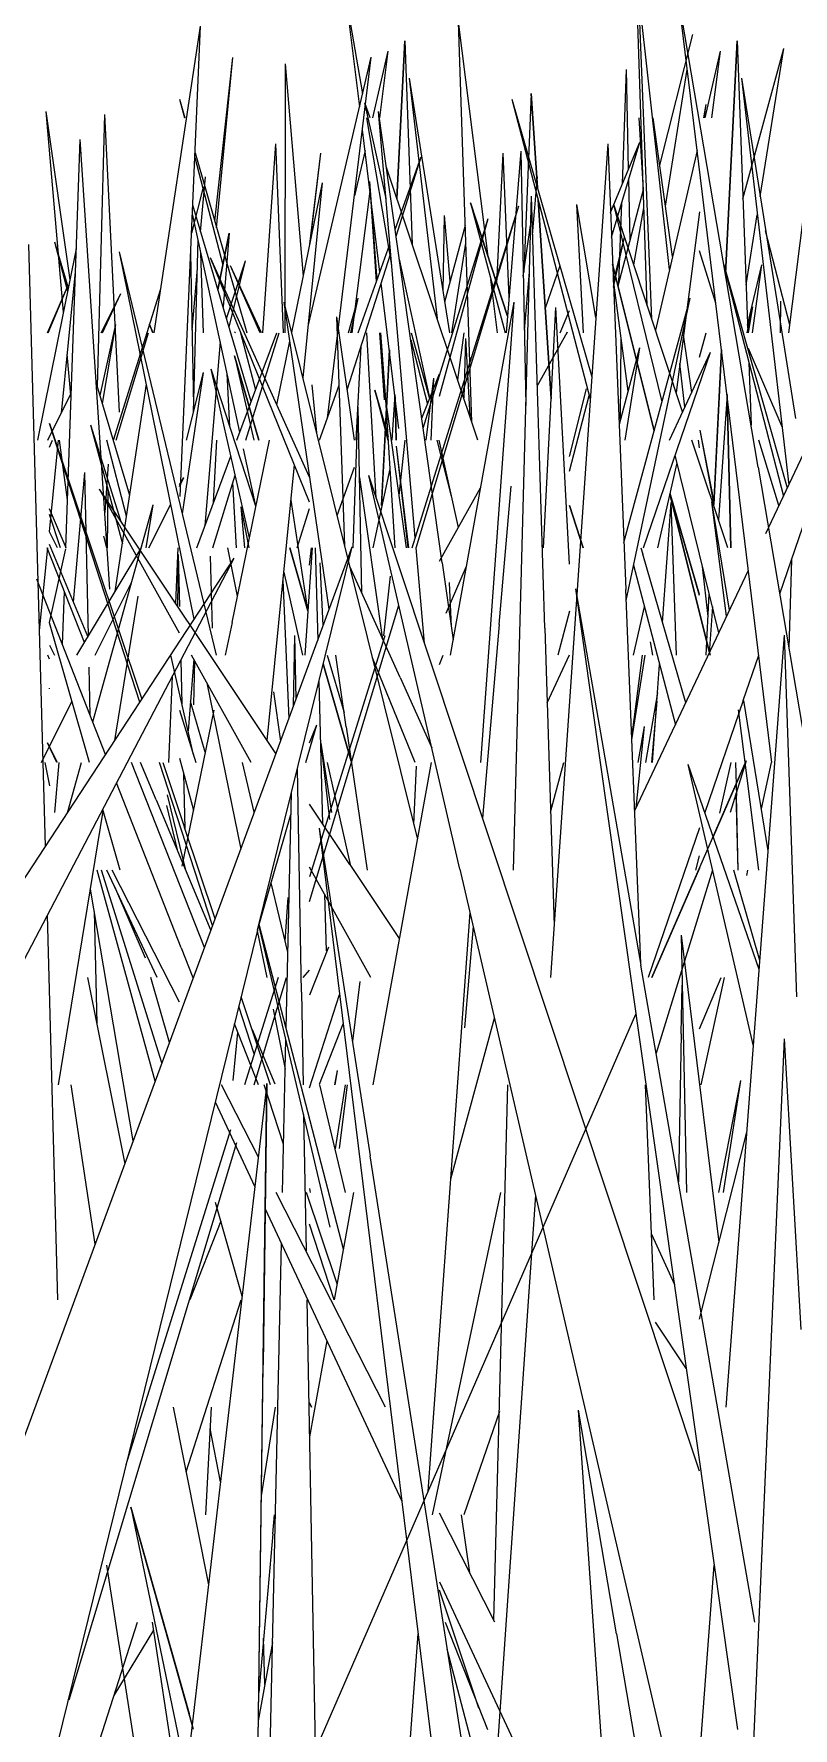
# Model space of a CAD drawing. Header units: millimetres. Extents: x -9575 to 27274, y -4387 to 11354.
# Drawn here: x -5633.16 to -5613.67, y 3072.1 to 3115.61 of the extents above; entities that cross this region are included whole.
import ezdxf

# ---------------------------------------------------------------- set-up
doc = ezdxf.new("R2010")
doc.units = ezdxf.units.MM
doc.layers.add('G-IMPT', color=8, linetype='Continuous', lineweight=9)

# ---------------------------------------------------------------- blocks, each defined once
blk = doc.blocks.new('Grass Array - 25_dwg-V15-North')
at = {"layer": 'G-IMPT'}
for p, q in [((-5616.841, 3109.553), (-5617.635, 3116.682)), ((-5617.296, 3108.278), (-5617.635, 3116.682)), ((-5617.412, 3108.626), (-5617.674, 3116.388)), ((-5621.915, 3105.636), (-5622.257, 3115.918)), ((-5621.5, 3109.89), (-5622.257, 3115.918)), ((-5614.958, 3111.373), (-5613.902, 3115.227)), ((-5614.513, 3111.426), (-5613.902, 3115.227)), ((-5626.706, 3114.84), (-5626.715, 3107.931)), ((-5626.706, 3114.84), (-5626.245, 3109.38)), ((-5626.114, 3108.131), (-5624.499, 3115.006)), ((-5625.626, 3105.742), (-5624.499, 3115.006)), ((-5620.394, 3114.075), (-5620.581, 3109.481)), ((-5620.394, 3114.075), (-5620.235, 3111.652)), ((-5620.235, 3111.652), (-5620.394, 3114.075)), ((-5624.12, 3111.379), (-5624.662, 3113.839)), ((-5624.531, 3113.449), (-5624.662, 3113.839)), ((-5617.628, 3113.449), (-5617.515, 3111.603)), ((-5616.762, 3109.893), (-5617.261, 3113.449)), ((-5618.355, 3111.023), (-5617.6, 3112.826)), ((-5618.329, 3110.386), (-5617.6, 3112.826)), ((-5621.76, 3105.172), (-5624.113, 3112.2)), ((-5623.884, 3110.583), (-5623.215, 3112.444)), ((-5623.861, 3110.413), (-5623.215, 3112.444)), ((-5621.273, 3109.195), (-5621.114, 3112.543)), ((-5620.961, 3108.828), (-5621.114, 3112.543)), ((-5624.352, 3109.282), (-5624.537, 3111.817)), ((-5624.365, 3109.246), (-5624.537, 3111.817)), ((-5613.781, 3107.931), (-5613.294, 3111.723)), ((-5621.95, 3111.266), (-5621.061, 3107.931)), ((-5621.95, 3111.266), (-5620.999, 3108.357)), ((-5620.999, 3108.357), (-5621.95, 3111.266)), ((-5620.215, 3111.343), (-5619.882, 3106.237)), ((-5619.882, 3106.237), (-5620.215, 3111.343)), ((-5618.163, 3109.133), (-5617.513, 3111.612)), ((-5627.876, 3105.377), (-5629.092, 3110.986)), ((-5627.581, 3106.169), (-5629.083, 3111.203)), ((-5623.164, 3105.481), (-5621.501, 3110.865)), ((-5622.748, 3106.3), (-5621.501, 3110.865)), ((-5619.047, 3107.931), (-5619.218, 3111.227)), ((-5618.732, 3108.321), (-5619.218, 3111.227)), ((-5617.76, 3109.672), (-5617.497, 3111.135)), ((-5614.877, 3109.158), (-5614.587, 3110.963)), ((-5628.15, 3110.492), (-5628.436, 3109.036)), ((-5628.436, 3109.036), (-5628.15, 3110.492)), ((-5628.15, 3110.492), (-5628.306, 3108.599)), ((-5633.064, 3105.172), (-5632.071, 3110.083)), ((-5632.275, 3109.076), (-5632.623, 3110.255)), ((-5632.292, 3108.992), (-5632.623, 3110.255)), ((-5625.117, 3106.462), (-5623.999, 3109.978)), ((-5624.839, 3107.931), (-5624.019, 3110.209)), ((-5615.651, 3108.689), (-5616.072, 3110.037)), ((-5628.216, 3108.296), (-5627.727, 3109.781)), ((-5628.149, 3108.072), (-5627.727, 3109.781)), ((-5622.992, 3106.26), (-5623.777, 3109.822)), ((-5632.457, 3105.869), (-5632.092, 3109.494)), ((-5621.254, 3107.931), (-5621.426, 3109.301)), ((-5625.179, 3102.459), (-5625.385, 3108.339)), ((-5624.933, 3105.172), (-5625.385, 3108.339)), ((-5619.65, 3107.931), (-5619.41, 3108.505)), ((-5631.462, 3106.321), (-5631.055, 3108.141)), ((-5631.4, 3106.111), (-5631.055, 3108.141)), ((-5627.952, 3105.172), (-5626.924, 3107.931)), ((-5627.717, 3105.172), (-5626.868, 3107.931)), ((-5624.372, 3103.684), (-5624.611, 3107.931)), ((-5624.162, 3106.205), (-5624.277, 3107.931)), ((-5624.128, 3106.205), (-5624.254, 3107.931)), ((-5618.098, 3105.721), (-5618.086, 3107.77)), ((-5616.272, 3106.398), (-5616.479, 3107.877)), ((-5616.072, 3107.305), (-5615.9, 3107.931)), ((-5628.38, 3107.702), (-5628.77, 3102.978)), ((-5624.888, 3105.172), (-5624.76, 3107.584)), ((-5613.952, 3105.515), (-5614.817, 3107.527)), ((-5629.345, 3103.284), (-5628.806, 3106.91)), ((-5629.248, 3105.172), (-5628.806, 3106.91)), ((-5627.628, 3102.665), (-5628.613, 3106.995)), ((-5627.46, 3103.481), (-5628.613, 3106.995)), ((-5616.448, 3106.019), (-5616.574, 3107.146)), ((-5630.703, 3103.749), (-5631.561, 3106.657)), ((-5625.901, 3105.365), (-5626.02, 3106.592)), ((-5625.831, 3105.172), (-5625.323, 3106.583)), ((-5623.2, 3105.738), (-5622.748, 3106.873)), ((-5624.405, 3106.454), (-5624.075, 3105.172)), ((-5624.405, 3106.454), (-5624.064, 3105.267)), ((-5624.064, 3105.267), (-5624.405, 3106.454)), ((-5619.41, 3104.379), (-5618.901, 3106.318)), ((-5632.764, 3102.822), (-5632.527, 3105.172)), ((-5630.783, 3103.224), (-5631.293, 3105.172)), ((-5623.783, 3103.752), (-5623.628, 3105.172)), ((-5622.26, 3102.935), (-5622.753, 3105.172)), ((-5616.072, 3104.973), (-5616.1, 3105.172)), ((-5614.03, 3103.499), (-5614.552, 3105.172)), ((-5628.98, 3102.413), (-5628.105, 3104.762)), ((-5627.473, 3103.519), (-5627.784, 3104.954)), ((-5631.258, 3104.555), (-5631.341, 3103.316)), ((-5624.451, 3102.413), (-5624.013, 3104.439)), ((-5631.265, 3103.91), (-5631.28, 3102.413)), ((-5628.566, 3102.413), (-5627.994, 3104.273)), ((-5624.203, 3100.059), (-5624.796, 3104.216)), ((-5626.404, 3102.413), (-5626.086, 3103.415)), ((-5619.41, 3103.495), (-5619.056, 3102.413)), ((-5619.056, 3102.413), (-5619.41, 3103.495)), ((-5632.336, 3102.413), (-5632.764, 3103.41)), ((-5632.559, 3102.413), (-5632.764, 3102.818)), ((-5633.02, 3100.283), (-5632.805, 3102.413)), ((-5632.764, 3100.495), (-5632.342, 3102.385)), ((-5627.936, 3101.168), (-5628.186, 3102.413)), ((-5626.086, 3101.964), (-5626.031, 3102.413)), ((-5625.737, 3100.417), (-5625.81, 3102.027)), ((-5624.175, 3100.149), (-5624.008, 3101.683)), ((-5615.85, 3100.642), (-5615.993, 3101.932)), ((-5617.339, 3099.993), (-5617.282, 3099.654)), ((-5632.764, 3099.552), (-5632.802, 3099.654)), ((-5632.764, 3099.907), (-5632.636, 3099.654)), ((-5629.053, 3099.548), (-5629.205, 3097.71)), ((-5629.058, 3098.377), (-5629.032, 3099.51)), ((-5625.636, 3099.654), (-5625.196, 3098.179)), ((-5632.764, 3098.789), (-5632.765, 3098.807)), ((-5632.764, 3098.8), (-5632.765, 3098.807)), ((-5627.006, 3098.71), (-5626.831, 3097.444)), ((-5628.761, 3097.165), (-5629.143, 3098.459))]:
    blk.add_line(p, q, dxfattribs=at)
blk = doc.blocks.new('Grass Array - 25_dwg-V17-North')
at = {"layer": 'G-IMPT'}
for p, q in [((-6792.765, 3109.246), (-6792.906, 3111.354)), ((-6792.752, 3109.282), (-6792.899, 3111.297)), ((-6792.562, 3106.205), (-6792.677, 3107.931)), ((-6792.528, 3106.205), (-6792.654, 3107.931))]:
    blk.add_line(p, q, dxfattribs=at)
blk = doc.blocks.new('Grass Array - Grass Array-440235-North')
for name, p in [('Grass Array - 25_dwg-V15-North', (0, 0)), ('Grass Array - 25_dwg-V17-North', (1168.4, 0))]:
    blk.add_blockref(name, p)
blk = doc.blocks.new('Grass Array - 25_dwg-V20-North')
at = {"layer": 'G-IMPT'}
for p, q in [((-5628.519, 3110.798), (-5628.056, 3114.996)), ((-5628.47, 3110.628), (-5628.056, 3114.996)), ((-5618.048, 3111.755), (-5617.942, 3114.687)), ((-5617.891, 3112.132), (-5617.942, 3114.687)), ((-5631.529, 3106.547), (-5631.343, 3113.535)), ((-5630.963, 3105.89), (-5631.343, 3113.535)), ((-5626.089, 3110.14), (-5625.796, 3112.543)), ((-5626.056, 3110.3), (-5625.796, 3112.543)), ((-5617.854, 3110.311), (-5617.885, 3111.871)), ((-5628.815, 3111.666), (-5629.114, 3110.486)), ((-5618.14, 3109.219), (-5618.066, 3111.266)), ((-5622.657, 3109.001), (-5622.616, 3110.942)), ((-5622.47, 3109.255), (-5622.616, 3110.942)), ((-5622.613, 3108.723), (-5622.083, 3110.69)), ((-5613.755, 3108.132), (-5614.373, 3110.549)), ((-5622.43, 3107.931), (-5622.068, 3110.229)), ((-5627.354, 3107.931), (-5628.118, 3109.653)), ((-5627.32, 3107.931), (-5628.118, 3109.653)), ((-5614.839, 3108.124), (-5614.473, 3109.674)), ((-5614.714, 3107.931), (-5614.473, 3109.674)), ((-5632.814, 3107.931), (-5632.308, 3109.096)), ((-5632.798, 3107.931), (-5632.308, 3109.096)), ((-5630.112, 3107.931), (-5630.193, 3108.152)), ((-5630.099, 3107.931), (-5630.193, 3108.152)), ((-5622.278, 3106.72), (-5622.114, 3107.931)), ((-5627.743, 3102.413), (-5627.836, 3103.463)), ((-5627.632, 3102.413), (-5627.836, 3103.463))]:
    blk.add_line(p, q, dxfattribs=at)
blk = doc.blocks.new('Grass Array - 25_dwg-V22-North')
at = {"layer": 'G-IMPT'}
for p, q in [((-5626.089, 3110.14), (-5625.796, 3112.543)), ((-5626.056, 3110.3), (-5625.796, 3112.543)), ((-5632.814, 3107.931), (-5632.308, 3109.096)), ((-5632.798, 3107.931), (-5632.308, 3109.096))]:
    blk.add_line(p, q, dxfattribs=at)
blk = doc.blocks.new('Grass Array - Grass Array-V24-North')
for name in ['Grass Array - 25_dwg-V20-North', 'Grass Array - 25_dwg-V22-North']:
    blk.add_blockref(name, (0, 0))
blk = doc.blocks.new('Grass Array - 25_dwg-V34-North')
at = {"layer": 'G-IMPT'}
for p in [(-5623.537, 3102.413), (-5623.554, 3102.413)]:
    blk.add_line(p, (-5623.854, 3105.02), dxfattribs=at)
blk = doc.blocks.new('Grass Array - 25_dwg-V37-North')
at = {"layer": 'G-IMPT'}
for p, q in [((-5623.537, 3102.413), (-5623.854, 3105.02)), ((-5623.554, 3102.413), (-5623.854, 3105.02)), ((-5616.072, 3101.182), (-5616.826, 3103.799)), ((-5616.072, 3101.21), (-5616.824, 3103.809))]:
    blk.add_line(p, q, dxfattribs=at)
blk = doc.blocks.new('Grass Array - Grass Array-440908-North')
for name in ['Grass Array - 25_dwg-V34-North', 'Grass Array - 25_dwg-V37-North', 'Grass Array - 25_dwg-V37-North']:
    blk.add_blockref(name, (0, 0))
blk = doc.blocks.new('Grass Array - 25_dwg-V46-North')
at = {"layer": 'G-IMPT'}
for p, q in [((-5624.797, 3113.735), (-5625.142, 3116.557)), ((-5624.719, 3114.067), (-5625.142, 3116.557)), ((-5623.636, 3115.423), (-5623.839, 3111.382)), ((-5623.839, 3111.382), (-5623.636, 3115.423)), ((-5623.636, 3115.423), (-5623.445, 3110.206)), ((-5617.091, 3112.234), (-5616.241, 3115.587)), ((-5624.07, 3115.158), (-5624.466, 3113.449)), ((-5624.07, 3115.158), (-5624.29, 3113.449)), ((-5623.526, 3114.471), (-5622.806, 3108.298)), ((-5623.526, 3114.471), (-5622.488, 3107.931)), ((-5616.943, 3111.181), (-5616.384, 3114.689)), ((-5629.422, 3113.932), (-5629.296, 3113.449)), ((-5629.422, 3113.932), (-5629.283, 3113.449)), ((-5632.232, 3109.289), (-5632.843, 3113.614)), ((-5632.399, 3108.464), (-5632.843, 3113.614)), ((-5623.972, 3109.663), (-5624.614, 3113.449)), ((-5615.963, 3113.449), (-5615.903, 3113.79)), ((-5615.955, 3113.449), (-5615.903, 3113.79)), ((-5624.278, 3109.488), (-5624.725, 3113.145)), ((-5629.024, 3112.551), (-5627.694, 3107.931)), ((-5626.955, 3112.779), (-5627.289, 3107.931)), ((-5626.955, 3112.779), (-5626.761, 3107.931)), ((-5624.66, 3112.614), (-5624.932, 3111.444)), ((-5629.03, 3112.431), (-5628.31, 3109.678)), ((-5628.881, 3110.526), (-5628.76, 3111.934)), ((-5624.533, 3111.57), (-5625.002, 3107.931)), ((-5618.283, 3109.233), (-5617.994, 3110.382)), ((-5618.278, 3109.105), (-5617.994, 3110.382)), ((-5629.137, 3109.974), (-5629.06, 3106.067)), ((-5629.065, 3105.891), (-5628.948, 3110.322)), ((-5628.81, 3107.931), (-5628.873, 3109.977)), ((-5620.032, 3108.543), (-5619.649, 3109.662)), ((-5629.098, 3107.996), (-5628.97, 3109.486)), ((-5623.788, 3105.476), (-5624.244, 3109.207)), ((-5631.116, 3105.172), (-5629.901, 3109.063)), ((-5625.081, 3107.931), (-5624.839, 3108.82)), ((-5625.028, 3107.931), (-5624.839, 3108.82)), ((-5613.995, 3107.931), (-5613.984, 3108.739)), ((-5614.844, 3107.931), (-5614.705, 3108.593)), ((-5614.814, 3107.931), (-5614.705, 3108.593)), ((-5631.049, 3105.172), (-5630.218, 3107.931)), ((-5628.002, 3107.931), (-5627.988, 3107.956)), ((-5627.999, 3107.931), (-5627.988, 3107.956)), ((-5627.853, 3107.931), (-5627.47, 3106.466)), ((-5623.479, 3107.931), (-5623, 3106.241)), ((-5622.08, 3107.781), (-5622.123, 3106.257)), ((-5622.08, 3107.781), (-5621.969, 3105.798)), ((-5632.206, 3106.236), (-5632.305, 3107.379)), ((-5624.236, 3103.493), (-5624.035, 3107.495)), ((-5624.035, 3107.495), (-5624.235, 3103.519)), ((-5623.484, 3107.749), (-5623.058, 3106.096)), ((-5628.129, 3105.52), (-5628.202, 3106.881)), ((-5619.41, 3104.75), (-5618.972, 3106.491)), ((-5623.894, 3106.344), (-5623.975, 3105.172)), ((-5623.888, 3106.29), (-5623.862, 3105.172)), ((-5623.862, 3105.172), (-5623.888, 3106.29)), ((-5632.298, 3103.643), (-5632.509, 3105.172)), ((-5628.547, 3103.575), (-5628.466, 3105.172)), ((-5622.819, 3105.172), (-5622.448, 3103.735)), ((-5627.962, 3102.413), (-5628.052, 3104.083)), ((-5632.48, 3102.413), (-5632.764, 3103.267)), ((-5628.574, 3100.35), (-5628.631, 3102.199))]:
    blk.add_line(p, q, dxfattribs=at)
blk = doc.blocks.new('Grass Array - Grass Array-V47-North')
blk.add_blockref('Grass Array - 25_dwg-V46-North', (0, 0))
blk = doc.blocks.new('Grass Array - 25_dwg-V50-North')
at = {"layer": 'G-IMPT'}
for p in [(-5637.935, 3083.187), (-5634.153, 3092.776)]:
    blk.add_line(p, (-5628.019, 3102.146), dxfattribs=at)
blk = doc.blocks.new('Grass Array - 25_dwg-V51-North')
at = {"layer": 'G-IMPT'}
for p, q in [((-5614.21, 3096.895), (-5616.612, 3116.557)), ((-5614.562, 3104.478), (-5616.612, 3116.557)), ((-5630.072, 3107.931), (-5628.883, 3115.803)), ((-5629.408, 3103.728), (-5628.883, 3115.803)), ((-5615.106, 3115.423), (-5615.406, 3109.453)), ((-5615.406, 3109.453), (-5615.106, 3115.423)), ((-5615.106, 3115.423), (-5614.832, 3107.931)), ((-5615.539, 3115.158), (-5615.936, 3113.449)), ((-5615.539, 3115.158), (-5615.76, 3113.449)), ((-5614.996, 3114.471), (-5613.779, 3104.03)), ((-5614.996, 3114.471), (-5613.608, 3105.73)), ((-5620.892, 3113.932), (-5618.876, 3106.223)), ((-5620.892, 3113.932), (-5618.837, 3106.797)), ((-5622.675, 3102.02), (-5624.313, 3113.614)), ((-5623.369, 3102.664), (-5624.313, 3113.614)), ((-5632.341, 3102.413), (-5631.973, 3112.896)), ((-5631.211, 3101.35), (-5631.973, 3112.896)), ((-5620.657, 3112.592), (-5621.033, 3107.931)), ((-5620.657, 3112.592), (-5620.53, 3106.067)), ((-5618.425, 3112.779), (-5619.898, 3091.377)), ((-5618.425, 3112.779), (-5617.967, 3101.338)), ((-5616.13, 3112.614), (-5617.203, 3107.997)), ((-5626.541, 3107.942), (-5625.751, 3111.778)), ((-5626.25, 3106.77), (-5625.751, 3111.778)), ((-5620.358, 3110.445), (-5620.23, 3111.934)), ((-5620.844, 3094.136), (-5620.389, 3111.437)), ((-5620.044, 3100.35), (-5620.389, 3111.437)), ((-5623.447, 3102.413), (-5620.707, 3111.188)), ((-5623.35, 3102.413), (-5620.707, 3111.188)), ((-5617.032, 3106.161), (-5618.274, 3111.221)), ((-5616.505, 3105.897), (-5618.274, 3111.221)), ((-5616.072, 3111.034), (-5616.67, 3106.395)), ((-5620.595, 3109.38), (-5620.409, 3110.685)), ((-5632.866, 3094.742), (-5633.294, 3110.195)), ((-5628.473, 3099.654), (-5630.961, 3110.012)), ((-5629.049, 3100.574), (-5630.961, 3110.012)), ((-5626.086, 3103.583), (-5628.629, 3109.856)), ((-5626.086, 3104.227), (-5628.629, 3109.856)), ((-5618.301, 3109.689), (-5617.235, 3105.413)), ((-5617.235, 3105.413), (-5618.301, 3109.689)), ((-5615.444, 3109.678), (-5613.819, 3103.946)), ((-5615.429, 3109.588), (-5613.918, 3103.735)), ((-5614.371, 3102.777), (-5611.119, 3109.662)), ((-5614.01, 3101.23), (-5611.119, 3109.662)), ((-5620.568, 3107.996), (-5620.44, 3109.486)), ((-5618.285, 3109.285), (-5617.91, 3106.428)), ((-5631.433, 3107.931), (-5630.933, 3108.938)), ((-5631.401, 3107.931), (-5630.933, 3108.938)), ((-5625.583, 3100.832), (-5626.734, 3108.72)), ((-5623.314, 3094.956), (-5626.734, 3108.72)), ((-5622.467, 3099.654), (-5620.834, 3108.713)), ((-5621.686, 3096.895), (-5620.834, 3108.713)), ((-5618.015, 3102.545), (-5616.309, 3108.82)), ((-5617.955, 3101.056), (-5616.309, 3108.82)), ((-5620.076, 3102.413), (-5619.763, 3108.579)), ((-5619.41, 3101.992), (-5619.763, 3108.579)), ((-5620.237, 3106.56), (-5619.458, 3107.956)), ((-5619.468, 3107.931), (-5619.458, 3107.956)), ((-5628.009, 3107.336), (-5627.516, 3105.172)), ((-5628.009, 3107.336), (-5627.386, 3105.172)), ((-5627.386, 3105.172), (-5628.009, 3107.336)), ((-5626.924, 3106.083), (-5626.588, 3107.715)), ((-5617.615, 3107.54), (-5618.137, 3105.576)), ((-5617.615, 3107.54), (-5617.988, 3105.172)), ((-5617.505, 3102.413), (-5615.789, 3107.434)), ((-5616.843, 3105.172), (-5615.789, 3107.434)), ((-5615.706, 3103.493), (-5615.505, 3107.495)), ((-5615.505, 3107.495), (-5615.705, 3103.519)), ((-5614.804, 3107.168), (-5614.746, 3105.561)), ((-5631.075, 3101.29), (-5630.272, 3106.609)), ((-5623.087, 3105.172), (-5622.892, 3106.767)), ((-5622.963, 3105.172), (-5622.892, 3106.767)), ((-5632.803, 3105.172), (-5632.201, 3106.384)), ((-5623.597, 3102.413), (-5624.122, 3106.205)), ((-5623.887, 3102.413), (-5624.122, 3106.205)), ((-5615.364, 3106.344), (-5615.586, 3103.131)), ((-5615.357, 3106.29), (-5615.269, 3102.413)), ((-5615.269, 3102.413), (-5615.357, 3106.29)), ((-5630.438, 3098.45), (-5632.761, 3105.602)), ((-5632.761, 3105.602), (-5630.393, 3098.52)), ((-5624.962, 3102.413), (-5624.832, 3106.022)), ((-5624.738, 3101.243), (-5624.832, 3106.022)), ((-5632.764, 3104.995), (-5632.682, 3105.172)), ((-5631.706, 3105.566), (-5630.891, 3102.508)), ((-5631.706, 3105.566), (-5630.94, 3103.107)), ((-5628.075, 3100.495), (-5627.112, 3105.172)), ((-5615.347, 3102.413), (-5616.264, 3105.172)), ((-5615.703, 3103.555), (-5616.053, 3105.434)), ((-5615.699, 3103.632), (-5616.053, 3105.434)), ((-5623.537, 3102.413), (-5623.854, 3105.02)), ((-5623.554, 3102.413), (-5623.854, 3105.02)), ((-5615.575, 3100.228), (-5616.694, 3104.785)), ((-5632.147, 3101.015), (-5631.851, 3104.347)), ((-5631.762, 3100.153), (-5631.851, 3104.347)), ((-5627.176, 3097.465), (-5626.472, 3104.536)), ((-5625.373, 3103.241), (-5624.927, 3104.479)), ((-5617.139, 3102.413), (-5616.647, 3104.593)), ((-5614.562, 3104.478), (-5612.943, 3094.944)), ((-5629.424, 3100.215), (-5631.478, 3103.914)), ((-5626.949, 3097.125), (-5631.478, 3103.914)), ((-5629.424, 3103.983), (-5629.308, 3104.215)), ((-5629.424, 3104.023), (-5629.308, 3104.215)), ((-5622.224, 3094.161), (-5624.566, 3104.266)), ((-5616.072, 3078.697), (-5624.566, 3104.266)), ((-5622.748, 3102.063), (-5621.693, 3103.952)), ((-5621.216, 3100.439), (-5620.911, 3103.994)), ((-5631.652, 3097.941), (-5630.1, 3103.517)), ((-5630.28, 3102.413), (-5630.1, 3103.517)), ((-5630.209, 3102.413), (-5629.648, 3103.534)), ((-5626.562, 3103.636), (-5626.149, 3100.874)), ((-5617.02, 3100.49), (-5616.802, 3103.569)), ((-5616.829, 3103.784), (-5615.8, 3099.654)), ((-5615.8, 3099.654), (-5616.829, 3103.784)), ((-5616.072, 3101.182), (-5616.826, 3103.799)), ((-5616.072, 3101.21), (-5616.824, 3103.809)), ((-5616.66, 3099.654), (-5616.802, 3103.569)), ((-5615.376, 3100.65), (-5615.751, 3103.594)), ((-5615.302, 3100.805), (-5615.751, 3103.594)), ((-5631.371, 3102.708), (-5631.302, 3102.413)), ((-5631.371, 3102.708), (-5631.299, 3102.413)), ((-5637.657, 3068.05), (-5624.993, 3102.436)), ((-5631.867, 3099.979), (-5632.825, 3102.413)), ((-5631.776, 3100.129), (-5632.764, 3102.492)), ((-5632.063, 3099.654), (-5630.417, 3102.379)), ((-5629.466, 3102.413), (-5629.527, 3100.99)), ((-5629.457, 3102.236), (-5629.477, 3100.914)), ((-5629.457, 3102.236), (-5629.424, 3100.906)), ((-5627.418, 3092.589), (-5624.993, 3102.436)), ((-5626.592, 3102.413), (-5626.126, 3100.793)), ((-5626.126, 3100.793), (-5626.592, 3102.413)), ((-5626.015, 3102.413), (-5626.204, 3099.654)), ((-5625.938, 3102.413), (-5625.874, 3100.042)), ((-5623.135, 3099.96), (-5623.347, 3102.413)), ((-5617.574, 3102.413), (-5617.527, 3102.248)), ((-5616.426, 3098.426), (-5617.527, 3102.248)), ((-5626.746, 3101.786), (-5626.261, 3099.654)), ((-5623.759, 3099.078), (-5625.046, 3101.927)), ((-5622.675, 3102.02), (-5622.397, 3100.047)), ((-5622.579, 3100.727), (-5622.055, 3101.94)), ((-5617.763, 3101.964), (-5616.691, 3097.865)), ((-5617.738, 3095.647), (-5614.814, 3101.839)), ((-5613.711, 3102.103), (-5613.775, 3099.845)), ((-5631.322, 3097.1), (-5633.086, 3101.603)), ((-5632.428, 3099.923), (-5632.38, 3101.284)), ((-5631.588, 3099.654), (-5630.657, 3101.516)), ((-5626.766, 3101.582), (-5626.618, 3098.023)), ((-5622.443, 3100.377), (-5622.489, 3101.517)), ((-5619.251, 3101.36), (-5615.098, 3072.065)), ((-5619.251, 3101.36), (-5617.574, 3091.691)), ((-5617.581, 3091.735), (-5617.967, 3101.338)), ((-5631.087, 3097.46), (-5630.482, 3101.17)), ((-5626.086, 3093.33), (-5623.794, 3100.938)), ((-5617.763, 3099.654), (-5617.483, 3100.893)), ((-5615.9, 3099.654), (-5615.82, 3101.227)), ((-5615.9, 3099.654), (-5615.82, 3101.227)), ((-5615.74, 3100.9), (-5615.823, 3099.703)), ((-5631.738, 3096.895), (-5632.764, 3100.479)), ((-5628.075, 3100.495), (-5628.248, 3099.654)), ((-5621.216, 3100.439), (-5621.642, 3095.465)), ((-5619.41, 3100.782), (-5619.709, 3099.654)), ((-5626.5, 3098.344), (-5626.459, 3100.16)), ((-5626.43, 3098.534), (-5626.459, 3100.16)), ((-5624.154, 3100.149), (-5626.086, 3093.961)), ((-5620.044, 3100.35), (-5619.806, 3092.71)), ((-5615.389, 3080.341), (-5613.889, 3100.17)), ((-5613.572, 3090.879), (-5613.889, 3100.17)), ((-5629.064, 3097.09), (-5629.645, 3099.654)), ((-5629.39, 3099.526), (-5629.362, 3098.405)), ((-5627.579, 3096.895), (-5629.112, 3099.654)), ((-5625.142, 3097.81), (-5625.411, 3099.654)), ((-5623.375, 3096.895), (-5624.464, 3099.581)), ((-5622.748, 3099.41), (-5622.652, 3099.654)), ((-5619.984, 3098.433), (-5619.41, 3099.665)), ((-5617.541, 3099.654), (-5617.814, 3097.535)), ((-5617.812, 3097.476), (-5617.466, 3099.654)), ((-5614.952, 3098.485), (-5614.551, 3099.654)), ((-5631.718, 3098.11), (-5631.744, 3099.341)), ((-5629.609, 3099.106), (-5629.706, 3096.895)), ((-5625.733, 3099.43), (-5625.014, 3096.933)), ((-5625.014, 3096.933), (-5625.733, 3099.43)), ((-5623.759, 3099.078), (-5622.946, 3097.276)), ((-5617.275, 3096.895), (-5617.096, 3099.415)), ((-5628.719, 3098.946), (-5627.852, 3094.672)), ((-5625.846, 3098.974), (-5625.748, 3095.324)), ((-5617.148, 3098.685), (-5617.46, 3096.895)), ((-5632.967, 3096.895), (-5632.185, 3098.459)), ((-5629.424, 3098.243), (-5629.004, 3096.895)), ((-5628.539, 3098.243), (-5629.364, 3094.238)), ((-5617.163, 3098.468), (-5617.308, 3096.895)), ((-5614.952, 3098.485), (-5615.936, 3095.616)), ((-5614.545, 3094.136), (-5615.07, 3098.25)), ((-5614.308, 3094.626), (-5614.929, 3098.485)), ((-5626.178, 3096.895), (-5625.897, 3097.868)), ((-5626.086, 3097.406), (-5625.897, 3097.868)), ((-5625.142, 3097.81), (-5624.606, 3094.136)), ((-5617.697, 3095.735), (-5617.485, 3097.819)), ((-5617.648, 3096.895), (-5617.485, 3097.819)), ((-5632.553, 3096.895), (-5632.812, 3097.403)), ((-5632.574, 3096.895), (-5632.812, 3097.403)), ((-5625.51, 3095.613), (-5625.782, 3097.393)), ((-5625.562, 3095.437), (-5625.782, 3097.393)), ((-5632.882, 3096.895), (-5632.764, 3096.302)), ((-5632.626, 3095.61), (-5632.512, 3096.895)), ((-5632.303, 3095.603), (-5631.943, 3096.895)), ((-5628.783, 3092.146), (-5630.652, 3096.895)), ((-5630.025, 3095.94), (-5630.424, 3096.895)), ((-5628.575, 3092.711), (-5629.933, 3096.895)), ((-5629.85, 3096.895), (-5629.292, 3095.225)), ((-5629.424, 3097.007), (-5629.068, 3095.673)), ((-5627.503, 3095.62), (-5627.81, 3096.895)), ((-5625.633, 3096.895), (-5625.037, 3094.278)), ((-5622.965, 3096.895), (-5624.457, 3088.618)), ((-5619.897, 3095.624), (-5619.551, 3096.895)), ((-5617.293, 3091.377), (-5614.87, 3096.94)), ((-5614.87, 3096.94), (-5615.719, 3094.989)), ((-5615.552, 3095.592), (-5615.257, 3096.895)), ((-5614.87, 3096.94), (-5615.28, 3095.609)), ((-5615.144, 3096.895), (-5615.124, 3096.037)), ((-5614.482, 3095.707), (-5614.221, 3096.895)), ((-5629.318, 3096.609), (-5629.283, 3095.198)), ((-5626.293, 3090.999), (-5626.397, 3096.734)), ((-5623.403, 3095.313), (-5623.337, 3096.801)), ((-5614.688, 3089.611), (-5616.361, 3096.844)), ((-5614.539, 3091.578), (-5616.361, 3096.844)), ((-5629.378, 3092.134), (-5631.038, 3096.374)), ((-5629.742, 3096.07), (-5629.267, 3094.136)), ((-5626.685, 3090.059), (-5626.55, 3096.115)), ((-5615.081, 3094.136), (-5615.126, 3096.109)), ((-5615.081, 3094.136), (-5615.124, 3096.037)), ((-5632.527, 3088.618), (-5631.381, 3095.651)), ((-5630.947, 3094.136), (-5631.394, 3095.694)), ((-5630.025, 3095.94), (-5628.622, 3092.583)), ((-5629.754, 3095.792), (-5629.487, 3094.654)), ((-5625.05, 3094.278), (-5626.086, 3095.831)), ((-5628.51, 3092.886), (-5629.292, 3095.225)), ((-5627.422, 3092.589), (-5626.562, 3095.565)), ((-5625.836, 3095.21), (-5620.046, 3048)), ((-5625.836, 3095.21), (-5624.524, 3086.8)), ((-5616.072, 3095.22), (-5617.39, 3091.377)), ((-5616.163, 3094.136), (-5616.072, 3094.499)), ((-5630.048, 3088.712), (-5631.536, 3094.136)), ((-5629.873, 3089.185), (-5631.423, 3094.136)), ((-5629.997, 3091.377), (-5631.286, 3094.136)), ((-5629.424, 3090.744), (-5631.15, 3094.136)), ((-5624.514, 3091.377), (-5626.086, 3094.206)), ((-5625.05, 3094.278), (-5623.78, 3092.374)), ((-5622.224, 3094.161), (-5616.462, 3069.306)), ((-5616.072, 3094.181), (-5617.293, 3091.377)), ((-5615.734, 3094.136), (-5617.182, 3089.435)), ((-5614.521, 3091.814), (-5615.19, 3094.136)), ((-5614.859, 3093.995), (-5614.828, 3094.136)), ((-5630.611, 3087.183), (-5631.708, 3093.643)), ((-5630.3, 3091.877), (-5631.086, 3093.708)), ((-5626.641, 3092.031), (-5627.069, 3093.811)), ((-5626.708, 3092.308), (-5626.63, 3093.433)), ((-5625.699, 3093.509), (-5625.66, 3092.059)), ((-5631.611, 3093.068), (-5631.55, 3090.206)), ((-5623.035, 3078.186), (-5621.964, 3093.042)), ((-5627.418, 3092.589), (-5635.872, 3058.27)), ((-5632.544, 3083.1), (-5632.817, 3092.973)), ((-5627.427, 3092.571), (-5627.185, 3091.377)), ((-5625.552, 3084.962), (-5627.385, 3092.726)), ((-5625.216, 3084.405), (-5627.382, 3092.738)), ((-5621.881, 3092.682), (-5622.103, 3090.083)), ((-5629.378, 3092.134), (-5629.081, 3091.377)), ((-5625.599, 3092.157), (-5626.086, 3090.919)), ((-5616.545, 3092.461), (-5616.407, 3085.859)), ((-5616.545, 3092.461), (-5615.571, 3084.58)), ((-5614.648, 3074.823), (-5617.574, 3091.691)), ((-5631.783, 3091.377), (-5630.829, 3086.589)), ((-5629.68, 3089.71), (-5630.157, 3091.377)), ((-5626.892, 3091.377), (-5627.754, 3088.618)), ((-5627.505, 3088.618), (-5626.674, 3091.377)), ((-5626.247, 3091.377), (-5626.086, 3091.565)), ((-5624.794, 3091.274), (-5624.982, 3089.739)), ((-5616.072, 3090.055), (-5615.511, 3091.377)), ((-5616.072, 3090.055), (-5615.511, 3091.377)), ((-5615.434, 3091.377), (-5616.041, 3088.618)), ((-5627.083, 3088.618), (-5627.839, 3090.88)), ((-5626.293, 3090.999), (-5626.25, 3088.618)), ((-5626.086, 3088.541), (-5625.313, 3090.944)), ((-5616.541, 3089.926), (-5616.518, 3091.179)), ((-5635.762, 3048.967), (-5617.702, 3090.437)), ((-5627.505, 3089.416), (-5627.9, 3090.634)), ((-5627.019, 3090.562), (-5626.708, 3089.027)), ((-5628.045, 3088.732), (-5627.923, 3089.963)), ((-5627.394, 3088.618), (-5628.011, 3090.185)), ((-5627.559, 3090.042), (-5626.978, 3088.65)), ((-5625.825, 3088.634), (-5625.219, 3090.184)), ((-5622.456, 3086.21), (-5621.336, 3090.332)), ((-5626.779, 3085.859), (-5626.691, 3089.789)), ((-5616.541, 3089.926), (-5616.609, 3086.128)), ((-5615.711, 3048), (-5613.885, 3089.802)), ((-5613.464, 3082.336), (-5613.885, 3089.802)), ((-5627.177, 3088.656), (-5631.914, 3048)), ((-5627.731, 3048), (-5627.177, 3088.656)), ((-5627.177, 3088.656), (-5627.275, 3081.428)), ((-5625.439, 3088.618), (-5625.369, 3088.986)), ((-5625.424, 3088.618), (-5625.369, 3088.986)), ((-5615.578, 3085.859), (-5615.012, 3088.734)), ((-5615.459, 3085.859), (-5615.012, 3088.734)), ((-5631.588, 3084.529), (-5632.208, 3088.618)), ((-5627.397, 3086.761), (-5628.342, 3088.618)), ((-5626.752, 3087.097), (-5627.246, 3088.618)), ((-5625.158, 3085.859), (-5625.821, 3088.618)), ((-5625.172, 3088.618), (-5625.428, 3086.981)), ((-5625.12, 3088.618), (-5625.321, 3086.982)), ((-5621.351, 3074.878), (-5620.99, 3088.618)), ((-5617.235, 3083.1), (-5617.456, 3088.618)), ((-5628.504, 3088.181), (-5627.486, 3086.001)), ((-5626.236, 3087.862), (-5626.173, 3084.354)), ((-5628.115, 3087.461), (-5630.8, 3078.861)), ((-5616.072, 3082.604), (-5614.855, 3087.405)), ((-5632.259, 3072.833), (-5627.95, 3087.142)), ((-5618.469, 3048), (-5624.524, 3086.8)), ((-5627.813, 3083.192), (-5628.503, 3085.6)), ((-5624.131, 3080.341), (-5626.939, 3085.859)), ((-5625.377, 3083.513), (-5626.161, 3085.859)), ((-5626.086, 3085.955), (-5626.066, 3085.859)), ((-5624.954, 3085.859), (-5625.451, 3083.1)), ((-5621.178, 3085.859), (-5622.933, 3077.582)), ((-5620.282, 3085.787), (-5621.532, 3067.625)), ((-5627.22, 3085.433), (-5623.717, 3077.932)), ((-5628.366, 3085.12), (-5629.16, 3083.1)), ((-5625.454, 3083.1), (-5626.086, 3085.047)), ((-5617.303, 3084.786), (-5616.717, 3083.49)), ((-5627.626, 3048), (-5626.808, 3084.551)), ((-5629.255, 3078.687), (-5627.836, 3083.1)), ((-5626.15, 3083.1), (-5625.519, 3048.283)), ((-5617.212, 3082.529), (-5616.411, 3081.328)), ((-5625.641, 3082.051), (-5626.086, 3079.581)), ((-5627.731, 3048), (-5627.275, 3081.428)), ((-5626.086, 3080.455), (-5626.038, 3080.341)), ((-5626.038, 3080.341), (-5626.086, 3080.455)), ((-5629.585, 3080.341), (-5628.677, 3075.782)), ((-5628.611, 3080.341), (-5628.753, 3077.582)), ((-5627.321, 3078.071), (-5626.96, 3080.341)), ((-5621.21, 3080.237), (-5622.121, 3077.582)), ((-5616.919, 3048), (-5619.181, 3080.269)), ((-5618.202, 3074.527), (-5619.181, 3080.269)), ((-5628.369, 3078.426), (-5628.639, 3079.793)), ((-5630.669, 3077.778), (-5629.424, 3071.741)), ((-5630.669, 3077.778), (-5629.177, 3072.479)), ((-5629.096, 3072.188), (-5630.669, 3077.778)), ((-5627.027, 3077.091), (-5626.983, 3077.582)), ((-5621.324, 3074.823), (-5622.748, 3077.622)), ((-5622.191, 3077.582), (-5621.975, 3076.102)), ((-5627.027, 3077.091), (-5627.39, 3073.02)), ((-5630.21, 3069.306), (-5631.286, 3076.289)), ((-5616.559, 3064.878), (-5615.696, 3076.284)), ((-5622.748, 3075.857), (-5618.399, 3066.547)), ((-5621.734, 3072.614), (-5622.748, 3075.648)), ((-5632.17, 3069.627), (-5630.498, 3074.823)), ((-5629.424, 3070.265), (-5630.115, 3074.823)), ((-5622.599, 3074.823), (-5621.518, 3072.065)), ((-5631.104, 3072.941), (-5630.084, 3074.617)), ((-5627.038, 3074.3), (-5627.4, 3072.292)), ((-5627.232, 3073.22), (-5627.266, 3074.411)), ((-5623.874, 3066.547), (-5623.299, 3074.523)), ((-5618.202, 3074.527), (-5615.433, 3058.27)), ((-5621.479, 3070.024), (-5622.547, 3074.133)), ((-5629.061, 3072.065), (-5629.177, 3072.479))]:
    blk.add_line(p, q, dxfattribs=at)
blk = doc.blocks.new('Grass Array - Grass Array-V52-North')
for name in ['Grass Array - 25_dwg-V50-North', 'Grass Array - 25_dwg-V51-North', 'Grass Array - 25_dwg-V37-North', 'Grass Array - 25_dwg-V37-North', 'Grass Array - 25_dwg-V37-North']:
    blk.add_blockref(name, (0, 0))
blk = doc.blocks.new('Grass Array - Grass Array-V53-North')
blk.add_blockref('Grass Array - 25_dwg-V37-North', (0, 0))
blk.add_blockref('Grass Array - 25_dwg-V37-North', (0, 0))
blk.add_blockref('Grass Array - 25_dwg-V37-North', (0, 0))
blk.add_blockref('Grass Array - 25_dwg-V37-North', (0, 0))

msp = doc.modelspace()

# ---------------------------------------------------------------- block references
for name in ['Grass Array - Grass Array-V47-North', 'Grass Array - Grass Array-V52-North', 'Grass Array - Grass Array-440235-North', 'Grass Array - Grass Array-V24-North', 'Grass Array - Grass Array-440908-North', 'Grass Array - Grass Array-V53-North', 'Grass Array - Grass Array-V53-North']:
    msp.add_blockref(name, (0, 0))

doc.saveas('drawing.dxf')
